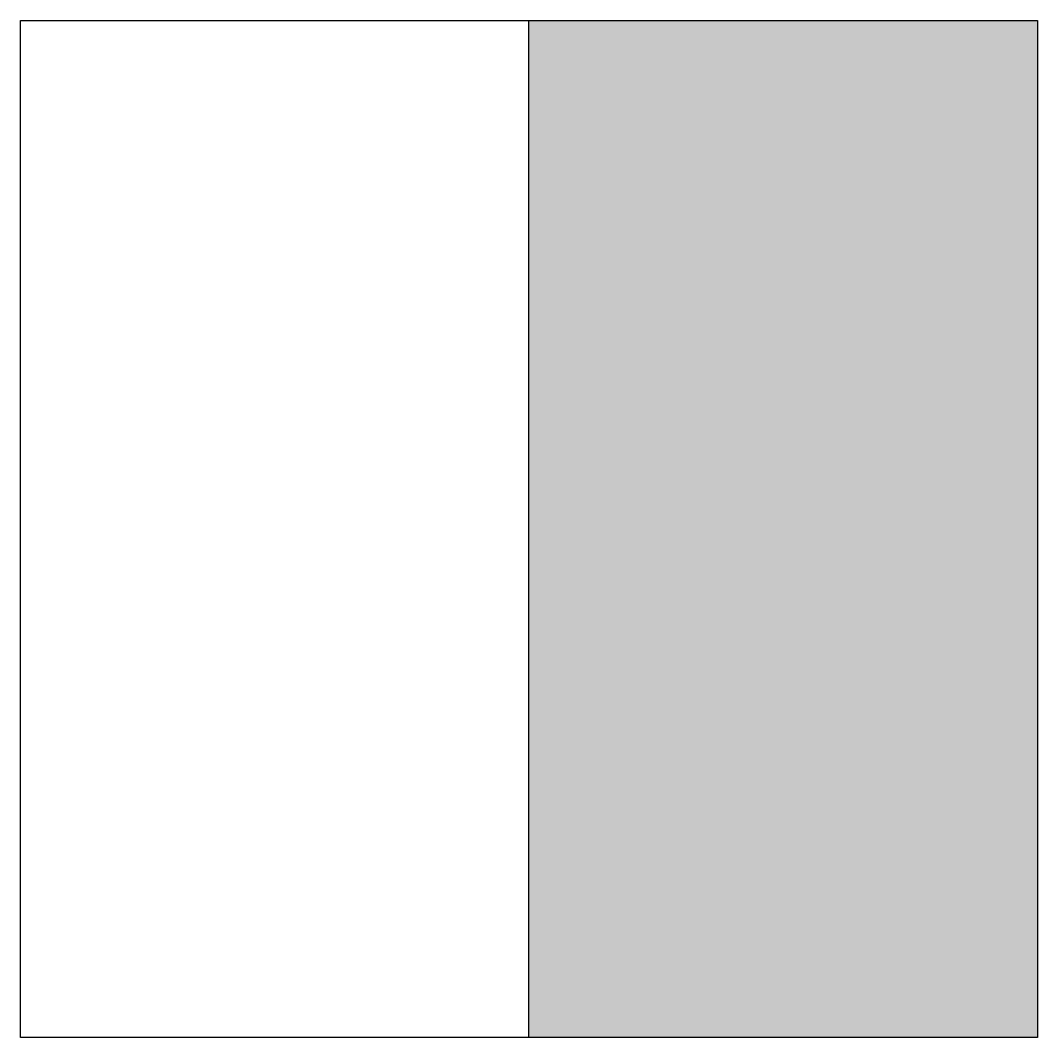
# Model space of a CAD drawing. Header units: metres. Extents: x -0.125 to 0.125, y -0.125 to 0.125.
import ezdxf

# ---------------------------------------------------------------- set-up
doc = ezdxf.new("R2010")
doc.units = ezdxf.units.M

msp = doc.modelspace()

# ---------------------------------------------------------------- hatches: boundary and pattern name
h = msp.add_hatch(color=256)
h.dxf.hatch_style = 1
h.paths.add_polyline_path([(0.125, 0.125), (0.125, -0.125), (0, -0.125), (0, 0.125)])

# ---------------------------------------------------------------- linework, layer by layer
at = {"flags": 128}
for points in [[(-0.125, 0.125), (0.125, 0.125), (0.125, -0.125), (-0.125, -0.125)], [(0.125, 0.125), (0.125, -0.125), (0, -0.125), (0, 0.125)]]:
    msp.add_lwpolyline(points, close=True, dxfattribs=at)

doc.saveas('drawing.dxf')
